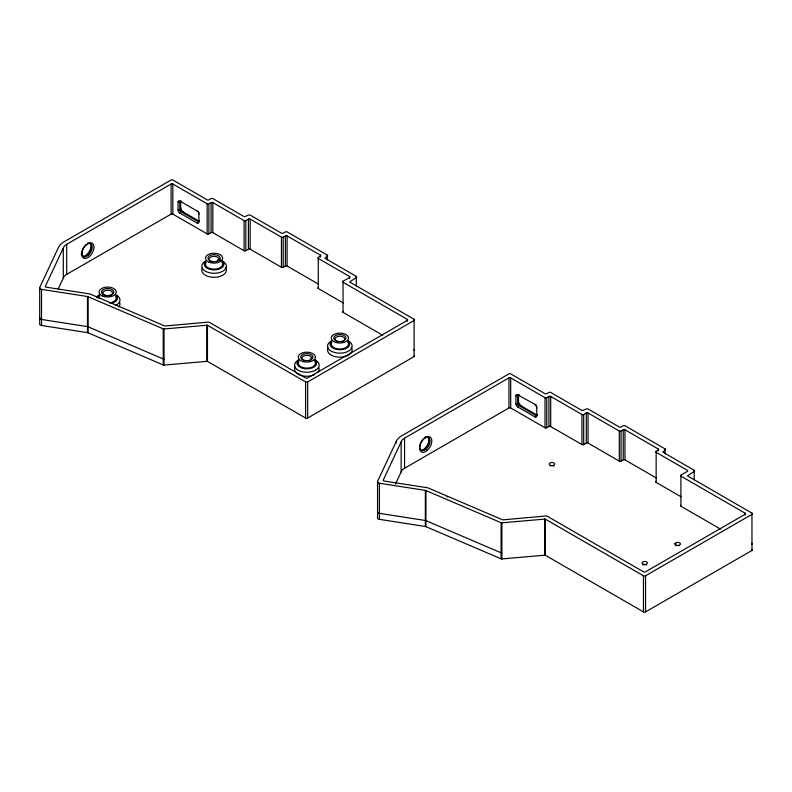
<?xml version="1.0" encoding="UTF-8"?>
<svg xmlns="http://www.w3.org/2000/svg" width="792" height="792" viewBox="0 0 792 792"><rect width="100%" height="100%" fill="white"/><g stroke="black" fill="none" stroke-linecap="round" stroke-linejoin="round"><path stroke-width="1.19" d="M39.689 287.546L58.529 247.292A21.513 12.415 0 0 1 63.122 242.342L170.923 180.101A1.475 0.851 0 0 1 173.012 180.101L207.316 199.901A1.208 0.703 0 0 0 208.771 199.881L210.9 198.653A1.475 0.851 0 0 1 212.989 198.653L244.342 216.751L248.262 215.206A1.475 0.851 0 0 1 250.341 215.206L281.606 233.254A1.208 0.703 0 0 0 283.061 233.234L285.219 231.987A1.475 0.851 0 0 1 287.308 231.987L327.225 255.083A1.475 0.851 0 0 1 327.225 256.281L324.859 258.172L356.331 276.398A1.475 0.851 0 0 1 356.331 277.596L349.579 281.952L414.107 319.285L414.107 356.598L307.682 418.037A1.475 0.851 0 0 1 305.593 418.037L207.326 361.32L164.023 365.082A1.04 0.604 0 0 1 163.241 364.963L88.09 332.808A1.812 1.04 0 0 0 87.476 332.64L41.511 325.482A2.584 1.495 0 0 1 39.689 323.661L39.689 287.546A2.584 1.495 0 0 0 41.511 289.377L87.476 296.525A1.812 1.04 0 0 1 88.09 296.693L163.241 328.858A1.04 0.604 0 0 0 164.023 328.967L207.326 325.205L305.593 381.932A1.475 0.851 0 0 0 307.682 381.932L414.107 320.483A1.475 0.851 0 0 0 414.107 319.285M63.291 247.995L45.362 286.298A1.228 0.713 0 0 0 46.233 287.169L89.763 293.941A1.228 0.713 0 0 1 90.169 294.06L164.459 325.839A1.228 0.713 0 0 0 165.38 325.977L208.217 322.106A1.228 0.713 0 0 1 209.276 322.304L305.771 378.012A1.228 0.713 0 0 0 307.504 378.012L407.326 320.384A1.228 0.713 0 0 0 407.326 319.384L343.045 282.269A1.228 0.713 0 0 1 343.045 281.259L349.559 277.497A1.228 0.713 0 0 0 349.559 276.497L318.285 258.44A1.228 0.713 0 0 1 318.285 257.44L320.453 256.182A1.228 0.713 0 0 0 320.453 255.182L287.09 235.917A1.228 0.713 0 0 0 285.358 235.917L283.18 237.174A1.228 0.713 0 0 1 281.447 237.174L250.173 219.117A1.228 0.713 0 0 0 248.431 219.117L245.827 220.621A1.228 0.713 0 0 1 244.085 220.621L212.81 202.564A1.228 0.713 0 0 0 211.078 202.564L208.89 203.821A1.228 0.713 0 0 1 207.148 203.821L172.834 184.011A1.228 0.713 0 0 0 171.102 184.011L66.696 244.292A12.395 7.158 0 0 0 63.291 247.995L63.291 278.091L58.163 289.03M377.556 481.407L396.396 441.144A21.513 12.415 0 0 1 400.99 436.204L508.791 373.963A1.475 0.851 0 0 1 510.87 373.963L545.173 393.763A1.208 0.703 0 0 0 546.628 393.743L548.767 392.515A1.475 0.851 0 0 1 550.846 392.515L582.199 410.612L586.12 409.068A1.475 0.851 0 0 1 588.208 409.068L619.473 427.116A1.208 0.703 0 0 0 620.928 427.096L623.086 425.849A1.475 0.851 0 0 1 625.175 425.849L665.092 448.935A1.475 0.851 0 0 1 665.092 450.143L662.726 452.034L694.198 470.26A1.475 0.851 0 0 1 694.198 471.458L687.446 475.814L751.964 513.137L751.964 550.46L645.549 611.899A1.475 0.851 0 0 1 643.46 611.899L545.144 555.162L501.89 558.934A1.04 0.604 0 0 1 501.108 558.825L425.947 526.67A1.812 1.04 0 0 0 425.344 526.502L379.378 519.344A2.584 1.495 0 0 1 377.556 517.523L377.556 481.407A2.584 1.495 0 0 0 379.378 483.239L425.344 490.387A1.812 1.04 0 0 1 425.947 490.555L501.108 522.72A1.04 0.604 0 0 0 501.89 522.829L545.183 519.067L643.46 575.784A1.475 0.851 0 0 0 645.549 575.784L751.964 514.345A1.475 0.851 0 0 0 751.964 513.137M401.148 441.857L383.229 480.16A1.228 0.713 0 0 0 384.09 481.031L427.621 487.803A1.228 0.713 0 0 1 428.036 487.912L502.316 519.701A1.228 0.713 0 0 0 503.237 519.829L546.084 515.968A1.228 0.713 0 0 1 547.143 516.166L643.639 571.873A1.228 0.713 0 0 0 645.371 571.873L745.193 514.246A1.228 0.713 0 0 0 745.193 513.246L680.902 476.121A1.228 0.713 0 0 1 680.902 475.121L687.416 471.359A1.228 0.713 0 0 0 687.416 470.359L656.142 452.301A1.228 0.713 0 0 1 656.142 451.301L658.32 450.044A1.228 0.713 0 0 0 658.32 449.044L624.957 429.779A1.228 0.713 0 0 0 623.215 429.779L621.047 431.036A1.228 0.713 0 0 1 619.304 431.036L588.03 412.978A1.228 0.713 0 0 0 586.298 412.978L583.694 414.483A1.228 0.713 0 0 1 581.952 414.483L550.678 396.426A1.228 0.713 0 0 0 548.935 396.426L546.757 397.683A1.228 0.713 0 0 1 545.015 397.683L510.701 377.873A1.228 0.713 0 0 0 508.959 377.873L404.563 438.144A12.395 7.158 0 0 0 401.148 441.857L401.148 471.953L395.515 483.991M179.784 213.018A2.445 1.406 60 0 1 178.052 210.019L178.052 201.99A2.445 1.406 60 0 1 179.784 201L198.03 211.523A1.228 0.713 60 0 1 198.891 213.028L198.891 222.057A2.445 1.406 60 0 1 197.159 223.047L179.784 213.028L180.655 211.523L181.516 211.019L199.614 221.463M197.159 223.057L198.03 221.552A1.228 0.713 60 0 0 198.891 221.047A1.228 0.713 60 0 0 199.218 221.166M536.758 406.89L536.758 415.919A2.445 1.406 60 0 1 535.026 416.909L517.651 406.89L518.513 405.385L519.384 404.88L537.471 415.325M535.026 416.919L535.887 415.414A1.228 0.713 60 0 0 536.758 414.909A1.228 0.713 60 0 0 537.372 414.968M63.291 278.091A12.395 7.158 0 0 1 66.696 274.378L171.102 214.107A1.228 0.713 0 0 1 172.834 214.107L207.148 233.917A1.228 0.713 0 0 0 208.89 233.917L211.078 232.66A1.228 0.713 0 0 1 212.81 232.66L244.085 250.718A1.228 0.713 0 0 0 245.827 250.718L248.431 249.213A1.228 0.713 0 0 1 250.173 249.213L281.447 267.27A1.228 0.713 0 0 0 283.18 267.27L285.358 266.013A1.228 0.713 0 0 1 287.09 266.013L318.364 284.071M180.972 200.901A1.228 0.713 60 0 0 180.655 201.495L180.655 209.514L178.052 210.019M199.168 220.899L198.03 221.552L180.655 211.523A1.228 0.713 60 0 1 179.784 210.019L179.784 201.99A1.228 0.713 60 0 1 180.655 201.495L178.052 201.99M519.384 394.852L515.909 395.852L515.909 403.88A2.445 1.406 60 0 0 517.651 406.88M401.148 471.953A12.395 7.158 0 0 1 404.563 468.24L508.959 407.969A1.228 0.713 0 0 1 510.701 407.969L545.015 427.779A1.228 0.713 0 0 0 546.757 427.779L548.935 426.522A1.228 0.713 0 0 1 550.678 426.522L581.952 444.569A1.228 0.713 0 0 0 583.694 444.569L586.298 443.065A1.228 0.713 0 0 1 588.03 443.065L619.304 461.122A1.228 0.713 0 0 0 621.047 461.122L623.215 459.875A1.228 0.713 0 0 1 624.957 459.875L656.231 477.932M518.711 394.832A1.228 0.713 60 0 0 518.513 395.357L518.513 403.375L515.909 403.88M515.919 395.852A2.445 1.406 60 0 1 517.651 394.852L536.382 405.098M537.352 414.562L535.887 415.414L518.513 405.385A1.228 0.713 60 0 1 517.651 403.88L517.651 395.852A1.228 0.713 60 0 1 518.513 395.357M206.791 361.221L206.791 325.106M656.142 451.301L656.142 482.397L681.169 496.841M318.285 257.44L318.285 288.536L343.302 302.98M680.902 505.217A1.228 0.713 0 0 0 680.902 506.217L720.552 529.106M343.045 311.355A1.228 0.713 0 0 0 343.045 312.355L382.685 335.244M745.193 513.246L745.193 515.127M694.198 470.26L694.198 479.883M680.902 475.121L680.902 506.217M665.092 448.935L665.092 453.757M658.32 449.044L658.32 450.925M645.549 575.784L645.549 611.899M643.46 575.784L643.46 611.899M624.957 429.779L624.957 459.875M623.215 429.779L623.215 459.875M621.047 431.036L621.047 461.122M619.304 431.036L619.304 461.122M588.03 412.978L588.03 443.065M586.298 412.978L586.298 443.065M583.694 414.483L583.694 444.569M581.952 414.483L581.952 444.569M550.678 396.426L550.678 426.522M548.935 396.426L548.935 426.522M546.757 397.683L546.757 427.779M545.332 519.136L545.332 555.241M545.015 397.683L545.015 427.779M544.658 518.968L544.658 555.083M510.701 377.873L510.701 407.969M508.959 377.873L508.959 407.969M501.89 522.829L501.89 558.934M501.108 522.72L501.108 558.825M425.947 490.555L425.947 526.67M425.344 490.387L425.344 526.502M407.326 319.384L407.326 321.265M404.563 438.144L404.563 468.24M396.396 441.144L396.396 443.025M379.378 483.239L379.378 519.344M356.331 276.398L356.331 286.031M349.559 276.497L349.559 278.378M343.045 281.259L343.045 312.355M327.225 255.083L327.225 259.895M320.453 255.182L320.453 257.063M307.682 381.932L307.682 418.037M305.593 381.932L305.593 418.037M287.09 235.917L287.09 266.013M285.358 235.917L285.358 266.013M283.18 237.174L283.18 267.27M281.447 237.174L281.447 267.27M250.173 219.117L250.173 249.213M248.431 219.117L248.431 249.213M245.827 220.621L245.827 250.718M244.085 220.621L244.085 250.718M212.81 202.564L212.81 232.66M211.078 202.564L211.078 232.66M208.89 203.821L208.89 233.917M207.474 325.274L207.474 361.39M207.148 203.821L207.148 233.917M172.834 184.011L172.834 214.107M171.102 184.011L171.102 214.107M164.023 328.967L164.023 365.082M163.241 328.858L163.241 364.963M88.09 296.693L88.09 332.808M87.476 296.525L87.476 332.64M66.696 244.292L66.696 274.378M41.511 289.377L41.511 325.482M501.89 552.925A1.04 0.604 0 0 1 501.108 552.806L425.947 520.651A1.812 1.04 0 0 0 425.344 520.483L379.378 513.325A2.584 1.495 0 0 1 377.556 511.503M751.964 549.252A1.475 0.851 0 0 1 751.964 550.46M751.964 543.233A1.475 0.851 0 0 1 751.964 544.441M656.142 482.397A1.228 0.713 0 0 1 656.142 481.387M447.025 496.624A2.703 1.564 0 0 1 447.638 496.95M642.797 564.943A2.703 1.564 0 0 1 646.618 564.943M674.467 543.797A6.386 3.693 0 0 1 675.913 543.431M676.022 545.757A2.703 1.564 0 0 1 679.219 545.658M550.034 465.973A2.703 1.564 0 0 1 554.044 466.092M424.957 437.006A7.375 4.257 -60 0 1 428.195 444.639A7.375 4.257 -60 0 1 419.374 448.906M429.224 438.451A9.831 5.673 -60 0 1 422.601 450.292M521.126 405.87A3.663 2.119 60 0 1 518.522 401.376M519.384 404.88A1.228 0.713 60 0 1 518.513 403.375M535.887 405.385A1.228 0.713 60 0 1 536.56 406.147M535.026 404.89A2.445 1.406 60 0 1 536.758 407.89M115.573 296.079A8.603 4.97 0 0 1 109.435 302.91M99.079 298.049A8.603 4.97 0 0 1 99.782 296.079M116.365 295.04A12.286 7.088 0 0 1 115.543 305.504M96.396 297.238A12.286 7.088 0 0 1 98.99 295.04M116.058 295.089A9.831 5.673 0 0 1 110.642 303.465M97.852 298.049A9.831 5.673 0 0 1 99.297 295.089M106.672 295.812A4.91 2.841 0 0 1 103.604 291.456A4.91 2.841 0 0 1 111.751 291.456A4.91 2.841 0 0 1 108.682 295.812M164.023 359.063A1.04 0.604 0 0 1 163.241 358.944L88.09 326.789A1.812 1.04 0 0 0 87.476 326.621L41.511 319.473A2.584 1.495 0 0 1 39.689 317.642M414.107 355.39A1.475 0.851 0 0 1 414.107 356.598M414.107 349.371A1.475 0.851 0 0 1 414.107 350.579M318.285 288.536A1.228 0.713 0 0 1 318.285 287.526M119.384 301.92A12.286 7.088 0 0 1 118.949 306.89M221.968 262.221A8.603 4.97 0 0 1 214.078 269.151A8.603 4.97 0 0 1 206.187 262.221M218.255 259.845A8.603 4.97 0 0 1 219.592 260.38M217.81 259.439A12.286 7.088 0 0 1 225.047 269.389A12.286 7.088 0 0 1 206.88 271.943A12.286 7.088 0 0 1 205.395 261.182M222.206 261.004A9.831 5.673 0 0 1 220.691 268.389A9.831 5.673 0 0 1 207.811 268.557A9.831 5.673 0 0 1 205.702 261.221M219.216 259.35A9.831 5.673 0 0 1 219.602 259.499M212.127 261.776A4.91 2.841 0 0 1 210.197 257.43A4.91 2.841 0 0 1 217.958 257.43A4.91 2.841 0 0 1 216.028 261.776M225.354 267.389A12.286 7.088 0 0 1 214.691 277.289A12.286 7.088 0 0 1 202.376 268.052M347.757 342.104A8.603 4.97 0 0 1 339.867 349.044A8.603 4.97 0 0 1 331.977 342.104M347.738 340.639A12.286 7.088 0 0 1 349.064 350.787A12.286 7.088 0 0 1 331.442 351.252A12.286 7.088 0 0 1 331.185 341.065M347.995 340.887A9.831 5.673 0 0 1 346.48 348.272A9.831 5.673 0 0 1 333.6 348.45A9.831 5.673 0 0 1 331.492 341.114M338.372 341.768A4.91 2.841 0 0 1 335.887 337.402A4.91 2.841 0 0 1 343.847 337.402A4.91 2.841 0 0 1 341.362 341.768M351.143 347.282A12.286 7.088 0 0 1 340.481 357.182A12.286 7.088 0 0 1 328.165 347.945M314.741 361.192A8.603 4.97 0 0 1 306.851 368.122A8.603 4.97 0 0 1 298.95 361.192M311.018 358.816A8.603 4.97 0 0 1 311.721 359.073M310.751 357.954A9.831 5.673 0 0 1 311.167 358.063M304.89 360.746A4.91 2.841 0 0 1 302.96 356.41A4.91 2.841 0 0 1 310.731 356.41A4.91 2.841 0 0 1 308.801 360.746M318.869 367.726A12.286 7.088 0 0 1 317.592 372.616M314.721 374.626A12.286 7.088 0 0 1 299.99 375.062A12.286 7.088 0 0 1 295.139 367.023M89.833 243.223A7.375 4.257 -60 0 1 88.793 253.272A7.375 4.257 -60 0 1 81.13 254.163M87.575 242.995A7.375 4.257 -60 0 1 88.061 242.906M91.288 243.5A9.831 5.673 -60 0 1 83.754 256.974M183.259 212.018A3.663 2.119 60 0 1 180.665 207.514M181.516 211.019A1.228 0.713 60 0 1 180.655 209.514M197.159 211.028A2.445 1.406 60 0 1 198.891 214.028M643.144 564.31A2.703 1.564 0 0 0 647.401 563.191A2.703 1.564 0 0 0 643.589 561.617A2.703 1.564 0 0 0 643.144 564.31M676.378 545.312A2.703 1.564 0 0 0 680.437 543.956A2.703 1.564 0 0 0 676.378 542.609A2.703 1.564 0 0 0 676.378 545.312M550.588 465.419A2.703 1.564 0 0 0 554.648 464.062A2.703 1.564 0 0 0 550.588 462.716A2.703 1.564 0 0 0 550.588 465.419M426.225 449.005A7.375 4.257 -60 0 0 428.561 437.59A7.375 4.257 -60 0 0 419.839 445.322A7.375 4.257 -60 0 0 426.225 449.005M427.324 450.351A8.603 4.96 -60 0 0 430.046 437.026A8.603 4.96 -60 0 0 419.869 446.045A8.603 4.96 -60 0 0 427.324 450.351M102.633 296.05A8.603 4.97 0 0 0 116.226 292.545A8.603 4.97 0 0 0 104.168 287.496A8.603 4.97 0 0 0 102.633 296.05M104.603 295.109A6.138 3.544 0 0 0 113.82 292.03A6.138 3.544 0 0 0 104.603 288.961A6.138 3.544 0 0 0 104.603 295.109M209.038 262.192A8.603 4.97 0 0 0 222.631 258.687A8.603 4.97 0 0 0 210.573 253.638A8.603 4.97 0 0 0 209.038 262.192M211.009 261.241A6.138 3.544 0 0 0 220.225 258.172A6.138 3.544 0 0 0 211.009 255.103A6.138 3.544 0 0 0 211.009 261.241M335.57 342.362A8.603 4.97 0 0 0 348.47 338.055A8.603 4.97 0 0 0 335.57 333.759A8.603 4.97 0 0 0 335.57 342.362M336.798 341.134A6.138 3.544 0 0 0 346.015 338.055A6.138 3.544 0 0 0 336.798 334.986A6.138 3.544 0 0 0 336.798 341.134M302.544 361.439A8.603 4.97 0 0 0 315.444 357.142A8.603 4.97 0 0 0 302.544 352.846A8.603 4.97 0 0 0 302.544 361.439M315.79 370.032A12.286 7.088 0 0 0 314.721 359.716A9.831 5.673 0 0 1 313.464 367.359A9.831 5.673 0 0 1 300.227 367.359A9.831 5.673 0 0 1 298.99 359.756A12.286 7.088 0 0 0 297.901 370.032A12.286 7.088 0 0 0 315.79 370.032M303.772 360.212A6.138 3.544 0 0 0 312.988 357.142A6.138 3.544 0 0 0 303.772 354.073A6.138 3.544 0 0 0 303.772 360.212M88.358 255.143A7.375 4.257 -60 0 0 90.694 243.728A7.375 4.257 -60 0 0 81.982 251.46A7.375 4.257 -60 0 0 88.358 255.143M89.456 256.489A8.603 4.96 -60 0 0 92.179 243.164A8.603 4.96 -60 0 0 82.012 252.193A8.603 4.96 -60 0 0 89.456 256.489"/></g></svg>
